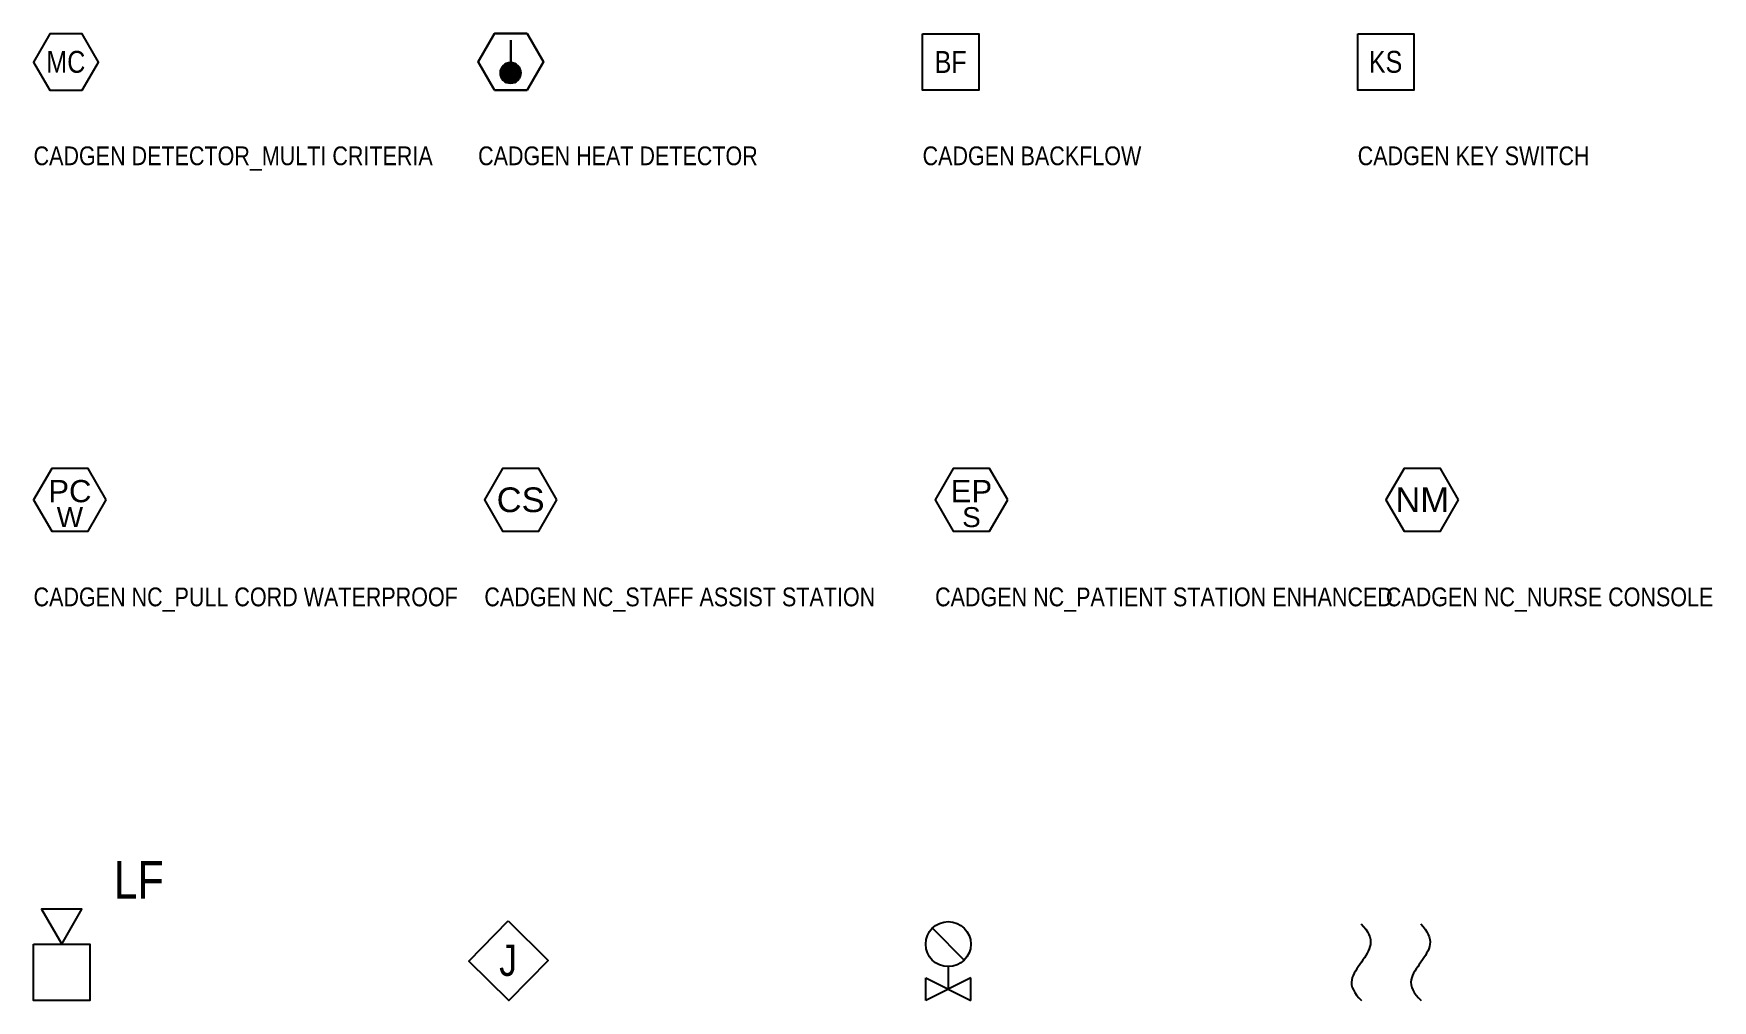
# Model space of a CAD drawing. Extents: x 0 to 1678, y -24 to 1301.
# Drawn here: x 0 to 536, y 314 to 623 of the extents above; entities that cross this region are included whole.
import ezdxf
from ezdxf.enums import TextEntityAlignment as Align

# ---------------------------------------------------------------- set-up
doc = ezdxf.new("R2010")
doc.units = 0
doc.header["$MEASUREMENT"] = 0
doc.set_wipeout_variables(frame=1)
doc.layers.add('FA-Riser', color=7, linetype='Continuous')
doc.styles.add('AMTS', font='ARIALN.TTF', dxfattribs={"height": 9})
doc.styles.add('Arial', font='arial.ttf')
doc.styles.add('ROMANS', font='ROMANS.shx', dxfattribs={"height": 9})

# ---------------------------------------------------------------- blocks, each defined once
blk = doc.blocks.new('CADGEN NC_PULL CORD WATERPROOF')
at = {"flags": 128}
blk.add_lwpolyline([(11.6, 0), (5.8, 10.05), (-5.8, 10.05), (-11.6, 0), (-5.8, -10.05), (5.8, -10.05)], close=True, dxfattribs=at)
at = {"style": 'Arial'}
for s, height, p in [('PC', 7.102, (0, 2.77)), ('W', 6.39, (0, -5.54))]:
    blk.add_text(s, height=height, dxfattribs=at).set_placement(p, align=Align.MIDDLE_CENTER)
at = {"color": 0, "lineweight": 30, "flags": 104}
blk.add_attdef('DeviceAttributes', text='', height=9, dxfattribs=at).set_placement((16.1, -5.55), align=Align.TOP_LEFT)
blk = doc.blocks.new('CADGEN NC_STAFF ASSIST STATION')
at = {"flags": 128}
blk.add_lwpolyline([(11.6, 0), (5.8, 10.05), (-5.8, 10.05), (-11.6, 0), (-5.8, -10.05), (5.8, -10.05)], close=True, dxfattribs=at)
at = {"style": 'Arial'}
blk.add_text('CS', height=7.891, dxfattribs=at).set_placement((0, 0), align=Align.MIDDLE_CENTER)
at = {"color": 0, "lineweight": 30, "flags": 104}
blk.add_attdef('DeviceAttributes', text='', height=9, dxfattribs=at).set_placement((16.1, -5.55), align=Align.TOP_LEFT)
blk = doc.blocks.new('CADGEN 120VAC 20A DED UNSWITCHED CKT LEADS IN BOX')
at = {"color": 0, "lineweight": -2}
blk.add_lwpolyline([(-0.18, 12.82), (12.62, 0.23), (0, -12.59), (-12.8, 0)], close=True, dxfattribs=at)
at = {"color": 0, "lineweight": -2, "insert": (-0.18, 0.19), "char_height": 10, "attachment_point": 5, "style": 'AMTS'}
blk.add_mtext_dynamic_manual_height_columns('J', width=6.8332, gutter_width=1, heights=[0], dxfattribs=at)
at = {"color": 0, "lineweight": 30, "flags": 104}
blk.add_attdef('DeviceAttributes', text='', height=9, dxfattribs=at).set_placement((17.12, -8.09), align=Align.TOP_LEFT)
blk = doc.blocks.new('CADGEN NC_PATIENT STATION ENHANCED')
at = {"flags": 128}
blk.add_lwpolyline([(11.6, 0), (5.8, 10.05), (-5.8, 10.05), (-11.6, 0), (-5.8, -10.05), (5.8, -10.05)], close=True, dxfattribs=at)
at = {"style": 'Arial'}
for s, height, p in [('EP', 7.102, (0, 2.77)), ('S', 6.39, (0, -5.54))]:
    blk.add_text(s, height=height, dxfattribs=at).set_placement(p, align=Align.MIDDLE_CENTER)
at = {"color": 0, "lineweight": 30, "flags": 104}
blk.add_attdef('DeviceAttributes', text='', height=9, dxfattribs=at).set_placement((16.1, -5.55), align=Align.TOP_LEFT)
blk = doc.blocks.new('CADGEN LINE BREAK DOUBLE 1')
at = {"color": 0, "linetype": 'Continuous', "lineweight": -2}
for points in [[(-9.5, 12.32), (-7.31, 10), (-5.34, 6.21), (-9.41, 0), (-13.89, -5.95), (-11.79, -9.77), (-9.41, -12.13)], [(9.5, 12.32), (11.7, 10), (13.66, 6.21), (9.6, 0), (5.12, -5.95), (7.21, -9.77), (9.6, -12.13)]]:
    blk.add_open_spline(points, degree=3, knots=[0, 0, 0, 0, 10.013373, 18.477931, 27.114918, 37.413475, 37.413475, 37.413475, 37.413475], dxfattribs=at)
at = {"color": 0, "lineweight": 30, "flags": 104}
blk.add_attdef('DeviceAttributes', text='', height=9, dxfattribs=at).set_placement((18.16, -7.63), align=Align.TOP_LEFT)
blk = doc.blocks.new('CADGEN BACKFLOW')
at = {"color": 0, "lineweight": 30, "flags": 104}
blk.add_attdef('DeviceAttributes', text='', height=9, dxfattribs=at).set_placement((13.48, 4.5), align=Align.TOP_LEFT)
blk.add_wipeout([(-8.98, 0), (-8.98, 17.99), (8.98, 17.99), (8.98, 0)])
at = {"color": 0, "lineweight": -2}
blk.add_lwpolyline([(-8.98, 17.99), (8.98, 17.99), (8.98, 0), (-8.98, 0)], close=True, dxfattribs=at)
at = {"color": 0, "lineweight": -2, "style": 'AMTS'}
blk.add_text('BF', height=7, dxfattribs=at).set_placement((0, 9), align=Align.MIDDLE_CENTER)
blk = doc.blocks.new('CADGEN NC_NURSE CONSOLE')
at = {"flags": 128}
blk.add_lwpolyline([(11.6, 0), (5.8, 10.05), (-5.8, 10.05), (-11.6, 0), (-5.8, -10.05), (5.8, -10.05)], close=True, dxfattribs=at)
at = {"style": 'Arial'}
blk.add_text('NM', height=7.891, dxfattribs=at).set_placement((0, 0), align=Align.MIDDLE_CENTER)
at = {"color": 0, "lineweight": 30, "flags": 104}
blk.add_attdef('DeviceAttributes', text='', height=9, dxfattribs=at).set_placement((16.1, -5.55), align=Align.TOP_LEFT)
blk = doc.blocks.new('CADGEN DETECTOR_MULTI CRITERIA')
at = {"color": 0, "lineweight": -2}
blk.add_lwpolyline([(5.19, -8.99), (10.38, 0), (5.19, 8.99), (-5.19, 8.99), (-10.38, 0), (-5.19, -8.99)], close=True, dxfattribs=at)
at = {"color": 0, "lineweight": -2, "style": 'AMTS', "flags": 8}
blk.add_attdef('MC', text='', height=7, dxfattribs=at).set_placement((-0.08, 0.05), align=Align.MIDDLE_CENTER)
at = {"color": 0, "lineweight": 30, "flags": 104}
blk.add_attdef('DeviceAttributes', text='', height=9, dxfattribs=at).set_placement((14.88, -4.49), align=Align.TOP_LEFT)
blk = doc.blocks.new('CADGEN GATE VALVE')
at = {"color": 0, "lineweight": -2}
for p, q in [((-4.95, 19.35), (5.01, 9.39)), ((0, 7.2), (0, 0)), ((-7.2, -3.6), (-7.2, 3.6)), ((-7.2, 3.6), (7.2, -3.6)), ((7.2, 3.6), (-7.2, -3.6)), ((7.2, -3.6), (7.2, 3.6))]:
    blk.add_line(p, q, dxfattribs=at)
blk.add_ellipse((0, 14.4), major_axis=(0, 7.2), ratio=1, dxfattribs=at)
at = {"color": 0, "lineweight": 30, "flags": 104}
blk.add_attdef('DeviceAttributes', text='', height=9, dxfattribs=at).set_placement((11.7, 0.9), align=Align.TOP_LEFT)
blk = doc.blocks.new('CADGEN AEC HORN LF')
for points in [[(0, 18), (6.43, 29.13), (-6.43, 29.13)], [(-9, 18), (9, 18), (9, 0), (-9, 0)]]:
    blk.add_lwpolyline(points, close=True)
at = {"linetype": 'ByBlock', "style": 'ROMANS'}
blk.add_attdef('LF', (16.58, 32.57), '', height=12, dxfattribs=at)
at = {"color": 0, "lineweight": 30, "flags": 104}
blk.add_attdef('DeviceAttributes', text='', height=9, dxfattribs=at).set_placement((13.5, 4.5), align=Align.TOP_LEFT)
blk = doc.blocks.new('CADGEN KEY SWITCH')
at = {"color": 0, "lineweight": -2}
blk.add_lwpolyline([(-8.98, 8.99), (8.98, 8.99), (8.98, -8.99), (-8.98, -8.99)], close=True, dxfattribs=at)
at = {"color": 0, "lineweight": -2, "style": 'AMTS', "flags": 8}
blk.add_attdef('KS', text='', height=7, dxfattribs=at).set_placement((-0.08, 0.05), align=Align.MIDDLE_CENTER)
at = {"color": 0, "lineweight": 30, "flags": 104}
blk.add_attdef('DeviceAttributes', text='', height=9, dxfattribs=at).set_placement((13.48, -4.49), align=Align.TOP_LEFT)
blk = doc.blocks.new('CADGEN HEAT DETECTOR')
h = blk.add_hatch()
h.set_pattern_fill('ANSI31', color=0)
h.set_pattern_definition([(45, (-2294.68209, -6567.00094), (-0.0883883476, 0.0883883476), [])])
h.paths.add_polyline_path([(-0.07, -0.28, 0.41436), (-3.33, -3.54, 0.41424), (-0.07, -6.81, 0.41424), (3.19, -3.54, 0.41436)])
at = {"color": 0, "lineweight": 30}
blk.add_lwpolyline([(-5.22, -9.04), (-10.44, 0), (-5.22, 9.04), (5.22, 9.04), (10.44, 0), (5.22, -9.04)], close=True, dxfattribs=at)
blk.add_lwpolyline([(0.06, 6.89), (0.06, -0.29)], dxfattribs=at)
blk.add_lwpolyline([(-0.07, -0.28, 0.41436), (-3.33, -3.54, 0.41424), (-0.07, -6.81, 0.41424), (3.19, -3.54, 0.41436)], format="xyb", close=True, dxfattribs=at)
at = {"color": 0, "lineweight": 30, "flags": 104}
blk.add_attdef('DeviceAttributes', text='', height=9, dxfattribs=at).set_placement((14.94, -4.54), align=Align.TOP_LEFT)

msp = doc.modelspace()

# ---------------------------------------------------------------- block references
ref = msp.add_blockref('CADGEN DETECTOR_MULTI CRITERIA', (10.38, 613.99))
ref.add_attrib('MC', 'MC', dxfattribs={"color": 0, "lineweight": -2, "height": 7, "style": 'AMTS'}).set_placement((10.3, 614.05), align=Align.MIDDLE_CENTER)
for name, p in [('CADGEN HEAT DETECTOR', (152.44, 614.04)), ('CADGEN BACKFLOW', (292.98, 605)), ('CADGEN NC_PULL CORD WATERPROOF', (11.6, 474.05)), ('CADGEN NC_STAFF ASSIST STATION', (155.6, 474.05)), ('CADGEN NC_PATIENT STATION ENHANCED', (299.6, 474.05)), ('CADGEN NC_NURSE CONSOLE', (443.6, 474.05)), ('CADGEN 120VAC 20A DED UNSWITCHED CKT LEADS IN BOX', (151.8, 326.59)), ('CADGEN GATE VALVE', (292.2, 317.6)), ('CADGEN LINE BREAK DOUBLE 1', (433.62, 326.13))]:
    msp.add_blockref(name, p)
ref = msp.add_blockref('CADGEN KEY SWITCH', (431.98, 613.99))
ref.add_attrib('KS', 'KS', dxfattribs={"color": 0, "lineweight": -2, "height": 7, "style": 'AMTS'}).set_placement((431.9, 614.05), align=Align.MIDDLE_CENTER)
ref = msp.add_blockref('CADGEN AEC HORN LF', (9, 314))
ref.add_attrib('LF', 'LF', (25.58, 346.57), dxfattribs={"linetype": 'ByBlock', "height": 12, "style": 'AMTS'})

# ---------------------------------------------------------------- texts
at = {"layer": 'FA-Riser', "char_height": 6, "attachment_point": 1, "style": 'AMTS'}
for s, insert in [('CADGEN DETECTOR_MULTI CRITERIA', (0, 587)), ('CADGEN HEAT DETECTOR', (142, 587)), ('CADGEN BACKFLOW', (284, 587)), ('CADGEN KEY SWITCH', (423, 587)), ('CADGEN NC_PULL CORD WATERPROOF', (0, 446)), ('CADGEN NC_STAFF ASSIST STATION', (144, 446)), ('CADGEN NC_PATIENT STATION ENHANCED', (288, 446)), ('CADGEN NC_NURSE CONSOLE', (432, 446))]:
    msp.add_mtext(s, dxfattribs=dict(at, insert=insert))

doc.saveas('drawing.dxf')
